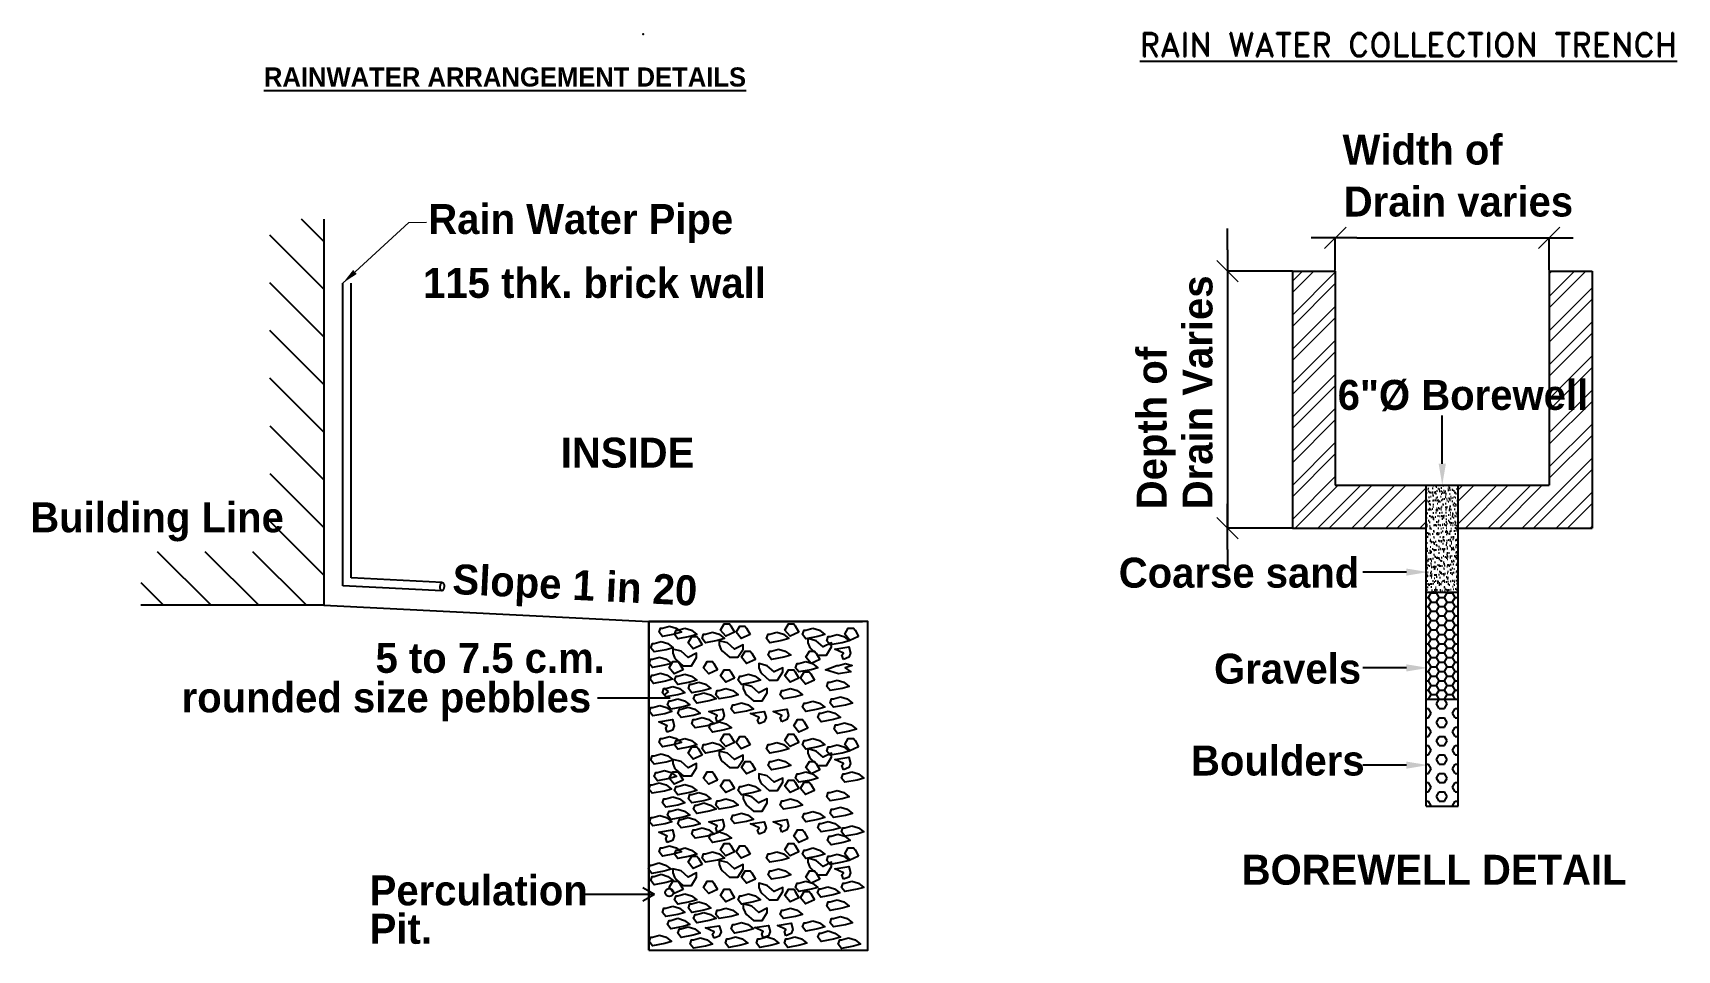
# Model space of a CAD drawing. Header units: metres. Extents: x 596 to 685, y 363 to 505.
# Drawn here: x 626.86 to 645, y 364.03 to 374.15 of the extents above; entities that cross this region are included whole.
import ezdxf

# ---------------------------------------------------------------- set-up
doc = ezdxf.new("R2010")
doc.units = ezdxf.units.M
doc.header["$MEASUREMENT"] = 0
doc.layers.add('ADIM', color=9, linetype='Continuous', lineweight=18)
doc.layers.add('WATER_TANK_CALCULATION', color=7, linetype='Continuous')
doc.styles.add('century', font='GOTHICB.TTF')
doc.styles.add('ROMAND', font='ROMAND.SHX')
doc.styles.get("Standard").update_dxf_attribs({"font": 'GOTHICB.TTF'})
doc.dimstyles.get("Standard").update_dxf_attribs({"dimtxt": 0.25, "dimasz": 0.23, "dimexe": 0.18, "dimexo": 0.0625, "dimgap": 0.09, "dimtad": 0, "dimtih": 1, "dimtoh": 1, "dimzin": 0, "dimdsep": 46, "dimtxsty": 'century', "dimcen": 0.09, "dimadec": 0, "dimazin": 0, "dimtfac": 1, "dimtofl": 0, "dimtmove": 0, "dimatfit": 3, "dimfxl": 0, "dimtolj": 1, "dimtzin": 0, "dimlwd": 18, "dimlwe": 5, "dimarcsym": 0})

# ---------------------------------------------------------------- blocks, each defined once
blk = doc.blocks.new('TIK')
at = {"color": 0, "linetype": 'ByBlock'}
blk.add_line((-1, 0), (1.125, 0), dxfattribs=at)
at = {"layer": 'ADIM', "color": 4, "linetype": 'ByBlock'}
blk.add_line((-0.5, -0.5), (0.5, 0.5), dxfattribs=at)

msp = doc.modelspace()

# ---------------------------------------------------------------- hatches: boundary and pattern name
at = {"ltscale": 7}
h = msp.add_hatch(dxfattribs=at)
h.set_pattern_fill('ANSI31', color=256, scale=2.975356, angle=90, style=0)
h.set_pattern_definition([(135, (-1362.92994, 1590.08654), (-0.26298676, -0.26298676), [])])
h.paths.add_polyline_path([(630.067, 372.095), (629.472, 372.095), (629.472, 368.429), (628.047, 368.429), (628.047, 367.834), (630.067, 367.834)])
at = {"lineweight": 9}
h = msp.add_hatch(dxfattribs=at)
h.set_pattern_fill('ANSI32', color=256, scale=0.053127, style=0)
h.set_pattern_definition([(45.000002, (-181.4471, 54.8524), (-0.18783266, 0.18783267), []), (45.000002, (-181.3219, 54.8524), (-0.18783266, 0.18783267), [])])
h.paths.add_polyline_path([(642.587, 369.159), (642.587, 368.686), (644.063, 368.686), (644.063, 371.52), (643.591, 371.52), (643.591, 369.159)])
h.paths.add_polyline_path([(640.757, 371.52), (640.757, 368.686), (642.233, 368.686), (642.233, 369.159), (641.23, 369.159), (641.23, 371.52)])
h = msp.add_hatch()
h.set_pattern_fill('AR-SAND', color=256, scale=0.002656, style=0)
h.set_pattern_definition([(37.500002, (-181.44711, 54.85241), (-0.002231103, 0.0682443765), [0, -0.0538354615, 0, -0.0602107135, 0, -0.0575543585]), (7.500001, (-181.44711, 54.85241), (0.062682068, 0.099954963), [0, -0.029042814, 0, -0.04852275, 0, -0.0185944845]), (327.499998, (-181.49067, 54.85241), (0.110296881, 0.0002004327), [0, -0.0177090333, 0, -0.0637525198, 0, -0.0832324564]), (317.499998, (-181.49067, 54.85241), (0.10647119, 0.031085573), [0, -0.0088545168, 0, -0.041793319, 0, -0.0478143905])])
h.paths.add_polyline_path([(642.233, 369.159), (642.233, 367.978), (642.587, 367.978), (642.587, 369.159)])
h = msp.add_hatch()
h.set_pattern_fill('HONEY', color=256, scale=0.035418, style=0)
h.set_pattern_definition([(0, (-181.44711, 54.85241), (0.0885451643, 0.0511215784), [0.05903011, -0.118060219]), (119.999998, (-181.44711, 54.85241), (-0.088545164, 0.0511215788), [0.059030113, -0.118060226]), (60.000002, (-181.44711, 54.85241), (2e-10, 0.1022431572), [-0.118060226, 0.059030113])])
h.paths.add_polyline_path([(642.233, 367.978), (642.233, 366.797), (642.587, 366.797), (642.587, 367.978)])
h = msp.add_hatch()
h.set_pattern_fill('HEX', color=256, scale=0.035418, style=0)
h.set_pattern_definition([(0, (-181.44711, 54.85241), (0, 0.102243157), [0.05903011, -0.11806022]), (119.999998, (-181.44711, 54.85241), (-0.088545164, -0.051121579), [0.059030113, -0.118060226]), (60.000002, (-181.38808, 54.85241), (-0.088545164, 0.051121579), [0.059030113, -0.118060226])])
h.paths.add_polyline_path([(642.233, 365.617), (642.587, 365.617), (642.587, 366.797), (642.233, 366.797)])

# ---------------------------------------------------------------- linework, layer by layer
at = {"ltscale": 7}
for p, q in [((630.067, 372.095), (630.067, 367.834)), ((630.067, 367.834), (628.047, 367.834)), ((630.067, 367.834), (633.654, 367.655)), ((633.654, 364.028), (633.654, 367.655)), ((633.654, 367.655), (636.011, 367.655)), ((636.072, 364.028), (636.072, 367.655)), ((633.654, 364.028), (636.011, 364.028))]:
    msp.add_line(p, q, dxfattribs=at)
for p, q in [((640.04, 371.756), (640.04, 371.992)), ((641.23, 371.528), (641.23, 371.889)), ((641.466, 371.889), (643.355, 371.889)), ((643.591, 371.528), (643.591, 371.889)), ((640.04, 371.52), (640.04, 368.686)), ((640.757, 371.52), (640.04, 371.52)), ((640.757, 371.52), (640.757, 368.686)), ((640.757, 371.52), (641.23, 371.52)), ((641.23, 371.52), (641.23, 369.159)), ((643.591, 371.52), (643.591, 369.159)), ((643.591, 371.52), (644.063, 371.52)), ((644.063, 371.52), (644.063, 368.686)), ((630.277, 368.067), (630.277, 371.39)), ((630.277, 368.049), (630.277, 371.39)), ((630.368, 368.136), (630.368, 371.39)), ((642.41, 369.395), (642.41, 369.929)), ((641.23, 369.159), (642.233, 369.159)), ((642.233, 365.617), (642.233, 369.159)), ((642.233, 369.159), (642.587, 369.159)), ((642.587, 365.617), (642.587, 369.159)), ((642.587, 369.159), (643.591, 369.159)), ((640.757, 368.686), (640.04, 368.686)), ((640.757, 368.686), (642.233, 368.686)), ((642.587, 368.686), (644.063, 368.686)), ((640.04, 368.45), (640.04, 368.214)), ((642.015, 368.2), (641.532, 368.2)), ((631.369, 367.994), (630.277, 368.049)), ((631.374, 368.085), (630.368, 368.136)), ((642.233, 367.978), (642.587, 367.978)), ((642.015, 367.143), (641.532, 367.143)), ((633.889, 366.81), (633.088, 366.81)), ((633.869, 366.882), (633.822, 366.919)), ((633.869, 366.882), (633.822, 366.846)), ((642.233, 366.797), (642.587, 366.797)), ((642.015, 366.07), (641.532, 366.07)), ((642.233, 365.617), (642.587, 365.617)), ((633.715, 364.643), (632.94, 364.643)), ((633.715, 364.643), (633.588, 364.717)), ((633.715, 364.643), (633.588, 364.569))]:
    msp.add_line(p, q)
for points in [[(633.88, 367.604), (633.954, 367.582), (634.014, 367.536), (633.937, 367.514), (633.803, 367.49), (633.766, 367.536), (633.783, 367.582), (633.803, 367.582)], [(633.88, 367.604), (633.954, 367.582), (634.014, 367.536), (633.937, 367.514), (633.803, 367.49), (633.766, 367.536), (633.783, 367.582), (633.803, 367.582)], [(634.051, 367.58), (634.125, 367.558), (634.184, 367.512), (634.107, 367.49), (633.974, 367.465), (633.937, 367.512), (633.954, 367.558), (633.974, 367.558)], [(634.051, 367.58), (634.125, 367.558), (634.184, 367.512), (634.107, 367.49), (633.974, 367.465), (633.937, 367.512), (633.954, 367.558), (633.974, 367.558)], [(634.241, 367.397), (634.144, 367.353), (634.088, 367.421), (634.127, 367.49), (634.184, 367.49), (634.201, 367.467)], [(634.241, 367.397), (634.144, 367.353), (634.088, 367.421), (634.127, 367.49), (634.184, 367.49), (634.201, 367.467)], [(634.355, 367.536), (634.429, 367.514), (634.488, 367.467), (634.412, 367.445), (634.278, 367.421), (634.241, 367.467), (634.258, 367.514), (634.278, 367.514)], [(634.355, 367.536), (634.429, 367.514), (634.488, 367.467), (634.412, 367.445), (634.278, 367.421), (634.241, 367.467), (634.258, 367.514), (634.278, 367.514)], [(634.599, 367.536), (634.503, 367.492), (634.446, 367.56), (634.486, 367.628), (634.542, 367.628), (634.559, 367.606)], [(634.599, 367.536), (634.503, 367.492), (634.446, 367.56), (634.486, 367.628), (634.542, 367.628), (634.559, 367.606)], [(634.77, 367.512), (634.673, 367.467), (634.616, 367.536), (634.656, 367.604), (634.713, 367.604), (634.73, 367.582)], [(634.77, 367.512), (634.673, 367.467), (634.616, 367.536), (634.656, 367.604), (634.713, 367.604), (634.73, 367.582)], [(635.065, 367.536), (635.139, 367.514), (635.199, 367.467), (635.122, 367.445), (634.989, 367.421), (634.952, 367.467), (634.969, 367.514), (634.989, 367.514)], [(635.065, 367.536), (635.139, 367.514), (635.199, 367.467), (635.122, 367.445), (634.989, 367.421), (634.952, 367.467), (634.969, 367.514), (634.989, 367.514)], [(635.31, 367.536), (635.213, 367.492), (635.156, 367.56), (635.196, 367.628), (635.253, 367.628), (635.27, 367.606)], [(635.31, 367.536), (635.213, 367.492), (635.156, 367.56), (635.196, 367.628), (635.253, 367.628), (635.27, 367.606)], [(635.463, 367.58), (635.537, 367.558), (635.597, 367.512), (635.52, 367.49), (635.387, 367.465), (635.35, 367.512), (635.367, 367.558), (635.387, 367.558)], [(635.463, 367.58), (635.537, 367.558), (635.597, 367.512), (635.52, 367.49), (635.387, 367.465), (635.35, 367.512), (635.367, 367.558), (635.387, 367.558)], [(635.731, 367.512), (635.805, 367.49), (635.864, 367.443), (635.788, 367.421), (635.654, 367.397), (635.617, 367.443), (635.634, 367.49), (635.654, 367.49)], [(635.731, 367.512), (635.805, 367.49), (635.864, 367.443), (635.788, 367.421), (635.654, 367.397), (635.617, 367.443), (635.634, 367.49), (635.654, 367.49)], [(635.969, 367.49), (635.872, 367.445), (635.815, 367.514), (635.855, 367.582), (635.912, 367.582), (635.929, 367.56)], [(635.969, 367.49), (635.872, 367.445), (635.815, 367.514), (635.855, 367.582), (635.912, 367.582), (635.929, 367.56)], [(633.789, 367.434), (633.863, 367.412), (633.923, 367.365), (633.846, 367.343), (633.713, 367.319), (633.676, 367.365), (633.693, 367.412), (633.713, 367.412)], [(633.789, 367.434), (633.863, 367.412), (633.923, 367.365), (633.846, 367.343), (633.713, 367.319), (633.676, 367.365), (633.693, 367.412), (633.713, 367.412)], [(633.954, 367.236), (634.031, 367.167), (634.125, 367.167), (634.181, 367.258), (634.181, 367.304), (634.088, 367.258), (634.011, 367.326), (633.917, 367.351), (633.917, 367.304), (633.937, 367.258)], [(633.954, 367.236), (634.031, 367.167), (634.125, 367.167), (634.181, 367.258), (634.181, 367.304), (634.088, 367.258), (634.011, 367.326), (633.917, 367.351), (633.917, 367.304), (633.937, 367.258)], [(634.466, 367.328), (634.542, 367.26), (634.636, 367.26), (634.693, 367.351), (634.693, 367.397), (634.599, 367.351), (634.523, 367.419), (634.429, 367.443), (634.429, 367.397), (634.449, 367.351)], [(634.466, 367.328), (634.542, 367.26), (634.636, 367.26), (634.693, 367.351), (634.693, 367.397), (634.599, 367.351), (634.523, 367.419), (634.429, 367.443), (634.429, 367.397), (634.449, 367.351)], [(634.83, 367.236), (634.733, 367.192), (634.676, 367.26), (634.716, 367.328), (634.773, 367.328), (634.79, 367.306)], [(634.83, 367.236), (634.733, 367.192), (634.676, 367.26), (634.716, 367.328), (634.773, 367.328), (634.79, 367.306)], [(635.085, 367.351), (635.159, 367.328), (635.219, 367.282), (635.142, 367.26), (635.009, 367.236), (634.972, 367.282), (634.989, 367.328), (635.009, 367.328)], [(635.085, 367.351), (635.159, 367.328), (635.219, 367.282), (635.142, 367.26), (635.009, 367.236), (634.972, 367.282), (634.989, 367.328), (635.009, 367.328)], [(635.54, 367.236), (635.444, 367.192), (635.387, 367.26), (635.427, 367.328), (635.483, 367.328), (635.5, 367.306)], [(635.54, 367.236), (635.444, 367.192), (635.387, 367.26), (635.427, 367.328), (635.483, 367.328), (635.5, 367.306)], [(635.444, 367.353), (635.52, 367.284), (635.614, 367.284), (635.671, 367.375), (635.671, 367.421), (635.577, 367.375), (635.5, 367.443), (635.407, 367.467), (635.407, 367.421), (635.427, 367.375)], [(635.444, 367.353), (635.52, 367.284), (635.614, 367.284), (635.671, 367.375), (635.671, 367.421), (635.577, 367.375), (635.5, 367.443), (635.407, 367.467), (635.407, 367.421), (635.427, 367.375)], [(635.802, 367.236), (635.785, 367.282), (635.802, 367.306), (635.708, 367.351), (635.859, 367.375), (635.879, 367.306), (635.859, 367.26)], [(635.802, 367.236), (635.785, 367.282), (635.802, 367.306), (635.708, 367.351), (635.859, 367.375), (635.879, 367.306), (635.859, 367.26)], [(633.772, 367.261), (633.846, 367.239), (633.905, 367.193), (633.828, 367.171), (633.695, 367.147), (633.658, 367.193), (633.675, 367.239), (633.695, 367.239)], [(634.031, 367.121), (633.934, 367.077), (633.877, 367.145), (633.917, 367.214), (633.974, 367.214), (633.991, 367.192)], [(634.031, 367.121), (633.934, 367.077), (633.877, 367.145), (633.917, 367.214), (633.974, 367.214), (633.991, 367.192)], [(634.412, 367.121), (634.315, 367.077), (634.258, 367.145), (634.298, 367.214), (634.355, 367.214), (634.372, 367.192)], [(634.412, 367.121), (634.315, 367.077), (634.258, 367.145), (634.298, 367.214), (634.355, 367.214), (634.372, 367.192)], [(634.599, 367.031), (634.503, 366.986), (634.446, 367.055), (634.486, 367.123), (634.542, 367.123), (634.559, 367.101)], [(634.599, 367.031), (634.503, 366.986), (634.446, 367.055), (634.486, 367.123), (634.542, 367.123), (634.559, 367.101)], [(634.903, 367.077), (634.98, 367.008), (635.074, 367.008), (635.131, 367.099), (635.131, 367.145), (635.037, 367.099), (634.96, 367.167), (634.866, 367.192), (634.866, 367.145), (634.886, 367.099)], [(634.903, 367.077), (634.98, 367.008), (635.074, 367.008), (635.131, 367.099), (635.131, 367.145), (635.037, 367.099), (634.96, 367.167), (634.866, 367.192), (634.866, 367.145), (634.886, 367.099)], [(635.31, 367.031), (635.213, 366.986), (635.156, 367.055), (635.196, 367.123), (635.253, 367.123), (635.27, 367.101)], [(635.31, 367.031), (635.213, 366.986), (635.156, 367.055), (635.196, 367.123), (635.253, 367.123), (635.27, 367.101)], [(635.387, 367.214), (635.461, 367.192), (635.52, 367.145), (635.444, 367.123), (635.31, 367.099), (635.273, 367.145), (635.29, 367.192), (635.31, 367.192)], [(635.387, 367.214), (635.461, 367.192), (635.52, 367.145), (635.444, 367.123), (635.31, 367.099), (635.273, 367.145), (635.29, 367.192), (635.31, 367.192)], [(635.824, 367.191), (635.898, 367.168), (635.822, 367.145), (635.881, 367.1), (635.747, 367.076), (635.605, 367.122), (635.728, 367.168), (635.747, 367.168)], [(633.782, 367.085), (633.856, 367.063), (633.916, 367.017), (633.839, 366.995), (633.706, 366.97), (633.669, 367.017), (633.686, 367.063), (633.706, 367.063)], [(633.917, 366.938), (633.991, 366.916), (634.051, 366.869), (633.974, 366.847), (633.84, 366.823), (633.803, 366.869), (633.82, 366.916), (633.84, 366.916)], [(633.917, 366.938), (633.991, 366.916), (634.051, 366.869), (633.974, 366.847), (633.84, 366.823), (633.803, 366.869), (633.82, 366.916), (633.84, 366.916)], [(634.051, 367.075), (634.125, 367.053), (634.184, 367.006), (634.107, 366.984), (633.974, 366.96), (633.937, 367.006), (633.954, 367.053), (633.974, 367.053)], [(634.051, 367.075), (634.125, 367.053), (634.184, 367.006), (634.107, 366.984), (633.974, 366.96), (633.937, 367.006), (633.954, 367.053), (633.974, 367.053)], [(634.204, 366.984), (634.278, 366.962), (634.338, 366.916), (634.261, 366.894), (634.127, 366.869), (634.09, 366.916), (634.107, 366.962), (634.127, 366.962)], [(634.204, 366.984), (634.278, 366.962), (634.338, 366.916), (634.261, 366.894), (634.127, 366.869), (634.09, 366.916), (634.107, 366.962), (634.127, 366.962)], [(634.753, 367.075), (634.827, 367.053), (634.886, 367.006), (634.81, 366.984), (634.676, 366.96), (634.639, 367.006), (634.656, 367.053), (634.676, 367.053)], [(634.753, 367.075), (634.827, 367.053), (634.886, 367.006), (634.81, 366.984), (634.676, 366.96), (634.639, 367.006), (634.656, 367.053), (634.676, 367.053)], [(634.733, 366.847), (634.81, 366.779), (634.903, 366.779), (634.96, 366.869), (634.96, 366.916), (634.866, 366.869), (634.79, 366.938), (634.696, 366.962), (634.696, 366.916), (634.716, 366.869)], [(634.733, 366.847), (634.81, 366.779), (634.903, 366.779), (634.96, 366.869), (634.96, 366.916), (634.866, 366.869), (634.79, 366.938), (634.696, 366.962), (634.696, 366.916), (634.716, 366.869)], [(635.481, 367.006), (635.384, 366.962), (635.327, 367.031), (635.367, 367.099), (635.424, 367.099), (635.441, 367.077)], [(635.481, 367.006), (635.384, 366.962), (635.327, 367.031), (635.367, 367.099), (635.424, 367.099), (635.441, 367.077)], [(635.731, 367.006), (635.805, 366.984), (635.864, 366.938), (635.788, 366.916), (635.654, 366.892), (635.617, 366.938), (635.634, 366.984), (635.654, 366.984)], [(635.731, 367.006), (635.805, 366.984), (635.864, 366.938), (635.788, 366.916), (635.654, 366.892), (635.617, 366.938), (635.634, 366.984), (635.654, 366.984)], [(633.974, 366.803), (634.048, 366.781), (634.107, 366.735), (634.031, 366.712), (633.897, 366.688), (633.86, 366.735), (633.877, 366.781), (633.897, 366.781)], [(633.974, 366.803), (634.048, 366.781), (634.107, 366.735), (634.031, 366.712), (633.897, 366.688), (633.86, 366.735), (633.877, 366.781), (633.897, 366.781)], [(634.261, 366.869), (634.335, 366.847), (634.395, 366.801), (634.318, 366.779), (634.184, 366.755), (634.147, 366.801), (634.164, 366.847), (634.184, 366.847)], [(634.261, 366.869), (634.335, 366.847), (634.395, 366.801), (634.318, 366.779), (634.184, 366.755), (634.147, 366.801), (634.164, 366.847), (634.184, 366.847)], [(634.505, 366.916), (634.579, 366.894), (634.639, 366.847), (634.562, 366.825), (634.429, 366.801), (634.392, 366.847), (634.409, 366.894), (634.429, 366.894)], [(634.505, 366.916), (634.579, 366.894), (634.639, 366.847), (634.562, 366.825), (634.429, 366.801), (634.392, 366.847), (634.409, 366.894), (634.429, 366.894)], [(634.676, 366.757), (634.75, 366.735), (634.81, 366.688), (634.733, 366.666), (634.599, 366.642), (634.562, 366.688), (634.579, 366.735), (634.599, 366.735)], [(634.676, 366.757), (634.75, 366.735), (634.81, 366.688), (634.733, 366.666), (634.599, 366.642), (634.562, 366.688), (634.579, 366.735), (634.599, 366.735)], [(635.216, 366.916), (635.29, 366.894), (635.35, 366.847), (635.273, 366.825), (635.139, 366.801), (635.102, 366.847), (635.12, 366.894), (635.139, 366.894)], [(635.216, 366.916), (635.29, 366.894), (635.35, 366.847), (635.273, 366.825), (635.139, 366.801), (635.102, 366.847), (635.12, 366.894), (635.139, 366.894)], [(635.463, 366.777), (635.537, 366.755), (635.597, 366.708), (635.52, 366.686), (635.387, 366.662), (635.35, 366.708), (635.367, 366.755), (635.387, 366.755)], [(635.463, 366.777), (635.537, 366.755), (635.597, 366.708), (635.52, 366.686), (635.387, 366.662), (635.35, 366.708), (635.367, 366.755), (635.387, 366.755)], [(635.768, 366.823), (635.842, 366.801), (635.901, 366.755), (635.825, 366.733), (635.691, 366.708), (635.654, 366.755), (635.671, 366.801), (635.691, 366.801)], [(635.768, 366.823), (635.842, 366.801), (635.901, 366.755), (635.825, 366.733), (635.691, 366.708), (635.654, 366.755), (635.671, 366.801), (635.691, 366.801)], [(633.773, 366.728), (633.847, 366.706), (633.906, 366.66), (633.83, 366.637), (633.696, 366.613), (633.659, 366.66), (633.676, 366.706), (633.696, 366.706)], [(633.857, 366.433), (633.84, 366.479), (633.857, 366.503), (633.764, 366.547), (633.914, 366.572), (633.934, 366.503), (633.914, 366.457)], [(633.857, 366.433), (633.84, 366.479), (633.857, 366.503), (633.764, 366.547), (633.914, 366.572), (633.934, 366.503), (633.914, 366.457)], [(634.088, 366.708), (634.161, 366.686), (634.221, 366.64), (634.144, 366.618), (634.011, 366.594), (633.974, 366.64), (633.991, 366.686), (634.011, 366.686)], [(634.088, 366.708), (634.161, 366.686), (634.221, 366.64), (634.144, 366.618), (634.011, 366.594), (633.974, 366.64), (633.991, 366.686), (634.011, 366.686)], [(634.241, 366.596), (634.315, 366.574), (634.375, 366.527), (634.298, 366.505), (634.164, 366.481), (634.127, 366.527), (634.144, 366.574), (634.164, 366.574)], [(634.241, 366.596), (634.315, 366.574), (634.375, 366.527), (634.298, 366.505), (634.164, 366.481), (634.127, 366.527), (634.144, 366.574), (634.164, 366.574)], [(634.409, 366.547), (634.392, 366.594), (634.409, 366.618), (634.315, 366.662), (634.466, 366.686), (634.486, 366.618), (634.466, 366.572)], [(634.409, 366.547), (634.392, 366.594), (634.409, 366.618), (634.315, 366.662), (634.466, 366.686), (634.486, 366.618), (634.466, 366.572)], [(634.87, 366.524), (634.853, 366.57), (634.87, 366.595), (634.776, 366.639), (634.927, 366.663), (634.947, 366.595), (634.927, 366.548)], [(634.87, 366.524), (634.853, 366.57), (634.87, 366.595), (634.776, 366.639), (634.927, 366.663), (634.947, 366.595), (634.927, 366.548)], [(635.12, 366.547), (635.102, 366.594), (635.12, 366.618), (635.026, 366.662), (635.176, 366.686), (635.196, 366.618), (635.176, 366.572)], [(635.12, 366.547), (635.102, 366.594), (635.12, 366.618), (635.026, 366.662), (635.176, 366.686), (635.196, 366.618), (635.176, 366.572)], [(635.407, 366.479), (635.31, 366.435), (635.253, 366.503), (635.293, 366.572), (635.35, 366.572), (635.367, 366.549)], [(635.407, 366.479), (635.31, 366.435), (635.253, 366.503), (635.293, 366.572), (635.35, 366.572), (635.367, 366.549)], [(635.634, 366.664), (635.708, 366.642), (635.768, 366.596), (635.691, 366.574), (635.557, 366.549), (635.52, 366.596), (635.537, 366.642), (635.557, 366.642)], [(635.634, 366.664), (635.708, 366.642), (635.768, 366.596), (635.691, 366.574), (635.557, 366.549), (635.52, 366.596), (635.537, 366.642), (635.557, 366.642)], [(633.88, 366.386), (633.954, 366.364), (634.014, 366.318), (633.937, 366.296), (633.803, 366.272), (633.766, 366.318), (633.783, 366.364), (633.803, 366.364)], [(633.88, 366.386), (633.954, 366.364), (634.014, 366.318), (633.937, 366.296), (633.803, 366.272), (633.766, 366.318), (633.783, 366.364), (633.803, 366.364)], [(634.432, 366.549), (634.505, 366.527), (634.565, 366.481), (634.488, 366.459), (634.355, 366.435), (634.318, 366.481), (634.335, 366.527), (634.355, 366.527)], [(634.432, 366.549), (634.505, 366.527), (634.565, 366.481), (634.488, 366.459), (634.355, 366.435), (634.318, 366.481), (634.335, 366.527), (634.355, 366.527)], [(634.599, 366.318), (634.503, 366.274), (634.446, 366.342), (634.486, 366.411), (634.542, 366.411), (634.559, 366.388)], [(634.599, 366.318), (634.503, 366.274), (634.446, 366.342), (634.486, 366.411), (634.542, 366.411), (634.559, 366.388)], [(634.77, 366.294), (634.673, 366.249), (634.616, 366.318), (634.656, 366.386), (634.713, 366.386), (634.73, 366.364)], [(634.77, 366.294), (634.673, 366.249), (634.616, 366.318), (634.656, 366.386), (634.713, 366.386), (634.73, 366.364)], [(635.31, 366.318), (635.213, 366.274), (635.156, 366.342), (635.196, 366.411), (635.253, 366.411), (635.27, 366.388)], [(635.31, 366.318), (635.213, 366.274), (635.156, 366.342), (635.196, 366.411), (635.253, 366.411), (635.27, 366.388)], [(635.812, 366.535), (635.885, 366.513), (635.945, 366.467), (635.868, 366.445), (635.735, 366.42), (635.698, 366.467), (635.715, 366.513), (635.735, 366.513)], [(634.051, 366.362), (634.125, 366.34), (634.184, 366.294), (634.107, 366.272), (633.974, 366.247), (633.937, 366.294), (633.954, 366.34), (633.974, 366.34)], [(634.051, 366.362), (634.125, 366.34), (634.184, 366.294), (634.107, 366.272), (633.974, 366.247), (633.937, 366.294), (633.954, 366.34), (633.974, 366.34)], [(634.241, 366.179), (634.144, 366.135), (634.088, 366.203), (634.127, 366.272), (634.184, 366.272), (634.201, 366.249)], [(634.241, 366.179), (634.144, 366.135), (634.088, 366.203), (634.127, 366.272), (634.184, 366.272), (634.201, 366.249)], [(634.355, 366.318), (634.429, 366.296), (634.488, 366.249), (634.412, 366.227), (634.278, 366.203), (634.241, 366.249), (634.258, 366.296), (634.278, 366.296)], [(634.355, 366.318), (634.429, 366.296), (634.488, 366.249), (634.412, 366.227), (634.278, 366.203), (634.241, 366.249), (634.258, 366.296), (634.278, 366.296)], [(634.466, 366.111), (634.542, 366.042), (634.636, 366.042), (634.693, 366.133), (634.693, 366.179), (634.599, 366.133), (634.523, 366.201), (634.429, 366.225), (634.429, 366.179), (634.449, 366.133)], [(634.466, 366.111), (634.542, 366.042), (634.636, 366.042), (634.693, 366.133), (634.693, 366.179), (634.599, 366.133), (634.523, 366.201), (634.429, 366.225), (634.429, 366.179), (634.449, 366.133)], [(635.065, 366.318), (635.139, 366.296), (635.199, 366.249), (635.122, 366.227), (634.989, 366.203), (634.952, 366.249), (634.969, 366.296), (634.989, 366.296)], [(635.065, 366.318), (635.139, 366.296), (635.199, 366.249), (635.122, 366.227), (634.989, 366.203), (634.952, 366.249), (634.969, 366.296), (634.989, 366.296)], [(635.463, 366.362), (635.537, 366.34), (635.597, 366.294), (635.52, 366.272), (635.387, 366.247), (635.35, 366.294), (635.367, 366.34), (635.387, 366.34)], [(635.463, 366.362), (635.537, 366.34), (635.597, 366.294), (635.52, 366.272), (635.387, 366.247), (635.35, 366.294), (635.367, 366.34), (635.387, 366.34)], [(635.444, 366.135), (635.52, 366.066), (635.614, 366.066), (635.671, 366.157), (635.671, 366.203), (635.577, 366.157), (635.5, 366.225), (635.407, 366.249), (635.407, 366.203), (635.427, 366.157)], [(635.444, 366.135), (635.52, 366.066), (635.614, 366.066), (635.671, 366.157), (635.671, 366.203), (635.577, 366.157), (635.5, 366.225), (635.407, 366.249), (635.407, 366.203), (635.427, 366.157)], [(635.731, 366.294), (635.805, 366.272), (635.864, 366.225), (635.788, 366.203), (635.654, 366.179), (635.617, 366.225), (635.634, 366.272), (635.654, 366.272)], [(635.731, 366.294), (635.805, 366.272), (635.864, 366.225), (635.788, 366.203), (635.654, 366.179), (635.617, 366.225), (635.634, 366.272), (635.654, 366.272)], [(635.969, 366.272), (635.872, 366.227), (635.815, 366.296), (635.855, 366.364), (635.912, 366.364), (635.929, 366.342)], [(635.969, 366.272), (635.872, 366.227), (635.815, 366.296), (635.855, 366.364), (635.912, 366.364), (635.929, 366.342)], [(633.789, 366.195), (633.863, 366.173), (633.922, 366.126), (633.846, 366.104), (633.712, 366.08), (633.675, 366.126), (633.692, 366.173), (633.712, 366.173)], [(633.789, 366.195), (633.863, 366.173), (633.922, 366.126), (633.846, 366.104), (633.712, 366.08), (633.675, 366.126), (633.692, 366.173), (633.712, 366.173)], [(633.954, 366.018), (634.031, 365.95), (634.125, 365.95), (634.181, 366.04), (634.181, 366.086), (634.088, 366.04), (634.011, 366.109), (633.917, 366.133), (633.917, 366.086), (633.937, 366.04)], [(633.954, 366.018), (634.031, 365.95), (634.125, 365.95), (634.181, 366.04), (634.181, 366.086), (634.088, 366.04), (634.011, 366.109), (633.917, 366.133), (633.917, 366.086), (633.937, 366.04)], [(634.83, 366.018), (634.733, 365.974), (634.676, 366.042), (634.716, 366.111), (634.773, 366.111), (634.79, 366.088)], [(634.83, 366.018), (634.733, 365.974), (634.676, 366.042), (634.716, 366.111), (634.773, 366.111), (634.79, 366.088)], [(635.085, 366.133), (635.159, 366.111), (635.219, 366.064), (635.142, 366.042), (635.009, 366.018), (634.972, 366.064), (634.989, 366.111), (635.009, 366.111)], [(635.085, 366.133), (635.159, 366.111), (635.219, 366.064), (635.142, 366.042), (635.009, 366.018), (634.972, 366.064), (634.989, 366.111), (635.009, 366.111)], [(635.54, 366.018), (635.444, 365.974), (635.387, 366.042), (635.427, 366.111), (635.483, 366.111), (635.5, 366.088)], [(635.54, 366.018), (635.444, 365.974), (635.387, 366.042), (635.427, 366.111), (635.483, 366.111), (635.5, 366.088)], [(635.802, 366.018), (635.785, 366.064), (635.802, 366.088), (635.708, 366.133), (635.859, 366.157), (635.879, 366.088), (635.859, 366.042)], [(635.802, 366.018), (635.785, 366.064), (635.802, 366.088), (635.708, 366.133), (635.859, 366.157), (635.879, 366.088), (635.859, 366.042)], [(633.769, 365.875), (633.843, 365.853), (633.903, 365.806), (633.826, 365.784), (633.692, 365.76), (633.655, 365.806), (633.672, 365.853), (633.692, 365.853)], [(633.826, 366.012), (633.9, 365.99), (633.959, 365.943), (633.883, 365.921), (633.749, 365.897), (633.712, 365.943), (633.729, 365.99), (633.749, 365.99)], [(633.826, 366.012), (633.9, 365.99), (633.959, 365.943), (633.883, 365.921), (633.749, 365.897), (633.712, 365.943), (633.729, 365.99), (633.749, 365.99)], [(634.031, 365.903), (633.934, 365.859), (633.877, 365.927), (633.917, 365.996), (633.974, 365.996), (633.991, 365.974)], [(634.031, 365.903), (633.934, 365.859), (633.877, 365.927), (633.917, 365.996), (633.974, 365.996), (633.991, 365.974)], [(634.051, 365.857), (634.125, 365.835), (634.184, 365.788), (634.107, 365.766), (633.974, 365.742), (633.937, 365.788), (633.954, 365.835), (633.974, 365.835)], [(634.051, 365.857), (634.125, 365.835), (634.184, 365.788), (634.107, 365.766), (633.974, 365.742), (633.937, 365.788), (633.954, 365.835), (633.974, 365.835)], [(634.412, 365.903), (634.315, 365.859), (634.258, 365.927), (634.298, 365.996), (634.355, 365.996), (634.372, 365.974)], [(634.412, 365.903), (634.315, 365.859), (634.258, 365.927), (634.298, 365.996), (634.355, 365.996), (634.372, 365.974)], [(634.599, 365.813), (634.503, 365.768), (634.446, 365.837), (634.486, 365.905), (634.542, 365.905), (634.559, 365.883)], [(634.599, 365.813), (634.503, 365.768), (634.446, 365.837), (634.486, 365.905), (634.542, 365.905), (634.559, 365.883)], [(634.753, 365.857), (634.827, 365.835), (634.886, 365.788), (634.81, 365.766), (634.676, 365.742), (634.639, 365.788), (634.656, 365.835), (634.676, 365.835)], [(634.753, 365.857), (634.827, 365.835), (634.886, 365.788), (634.81, 365.766), (634.676, 365.742), (634.639, 365.788), (634.656, 365.835), (634.676, 365.835)], [(634.903, 365.859), (634.98, 365.791), (635.074, 365.791), (635.131, 365.881), (635.131, 365.927), (635.037, 365.881), (634.96, 365.95), (634.866, 365.974), (634.866, 365.927), (634.886, 365.881)], [(634.903, 365.859), (634.98, 365.791), (635.074, 365.791), (635.131, 365.881), (635.131, 365.927), (635.037, 365.881), (634.96, 365.95), (634.866, 365.974), (634.866, 365.927), (634.886, 365.881)], [(635.31, 365.813), (635.213, 365.768), (635.156, 365.837), (635.196, 365.905), (635.253, 365.905), (635.27, 365.883)], [(635.31, 365.813), (635.213, 365.768), (635.156, 365.837), (635.196, 365.905), (635.253, 365.905), (635.27, 365.883)], [(635.387, 365.996), (635.461, 365.974), (635.52, 365.927), (635.444, 365.905), (635.31, 365.881), (635.273, 365.927), (635.29, 365.974), (635.31, 365.974)], [(635.387, 365.996), (635.461, 365.974), (635.52, 365.927), (635.444, 365.905), (635.31, 365.881), (635.273, 365.927), (635.29, 365.974), (635.31, 365.974)], [(635.481, 365.788), (635.384, 365.744), (635.327, 365.813), (635.367, 365.881), (635.424, 365.881), (635.441, 365.859)], [(635.481, 365.788), (635.384, 365.744), (635.327, 365.813), (635.367, 365.881), (635.424, 365.881), (635.441, 365.859)], [(635.895, 365.996), (635.969, 365.974), (636.028, 365.927), (635.952, 365.905), (635.818, 365.881), (635.781, 365.927), (635.798, 365.974), (635.818, 365.974)], [(635.895, 365.996), (635.969, 365.974), (636.028, 365.927), (635.952, 365.905), (635.818, 365.881), (635.781, 365.927), (635.798, 365.974), (635.818, 365.974)], [(633.917, 365.72), (633.991, 365.698), (634.051, 365.652), (633.974, 365.629), (633.84, 365.605), (633.803, 365.652), (633.82, 365.698), (633.84, 365.698)], [(633.917, 365.72), (633.991, 365.698), (634.051, 365.652), (633.974, 365.629), (633.84, 365.605), (633.803, 365.652), (633.82, 365.698), (633.84, 365.698)], [(634.204, 365.766), (634.278, 365.744), (634.338, 365.698), (634.261, 365.676), (634.127, 365.652), (634.09, 365.698), (634.107, 365.744), (634.127, 365.744)], [(634.204, 365.766), (634.278, 365.744), (634.338, 365.698), (634.261, 365.676), (634.127, 365.652), (634.09, 365.698), (634.107, 365.744), (634.127, 365.744)], [(634.505, 365.698), (634.579, 365.676), (634.639, 365.629), (634.562, 365.607), (634.429, 365.583), (634.392, 365.629), (634.409, 365.676), (634.429, 365.676)], [(634.505, 365.698), (634.579, 365.676), (634.639, 365.629), (634.562, 365.607), (634.429, 365.583), (634.392, 365.629), (634.409, 365.676), (634.429, 365.676)], [(634.733, 365.629), (634.81, 365.561), (634.903, 365.561), (634.96, 365.652), (634.96, 365.698), (634.866, 365.652), (634.79, 365.72), (634.696, 365.744), (634.696, 365.698), (634.716, 365.652)], [(634.733, 365.629), (634.81, 365.561), (634.903, 365.561), (634.96, 365.652), (634.96, 365.698), (634.866, 365.652), (634.79, 365.72), (634.696, 365.744), (634.696, 365.698), (634.716, 365.652)], [(635.216, 365.698), (635.29, 365.676), (635.35, 365.629), (635.273, 365.607), (635.139, 365.583), (635.102, 365.629), (635.12, 365.676), (635.139, 365.676)], [(635.216, 365.698), (635.29, 365.676), (635.35, 365.629), (635.273, 365.607), (635.139, 365.583), (635.102, 365.629), (635.12, 365.676), (635.139, 365.676)], [(635.731, 365.788), (635.805, 365.766), (635.864, 365.72), (635.788, 365.698), (635.654, 365.674), (635.617, 365.72), (635.634, 365.766), (635.654, 365.766)], [(635.731, 365.788), (635.805, 365.766), (635.864, 365.72), (635.788, 365.698), (635.654, 365.674), (635.617, 365.72), (635.634, 365.766), (635.654, 365.766)], [(633.776, 365.512), (633.85, 365.49), (633.909, 365.444), (633.832, 365.422), (633.699, 365.398), (633.662, 365.444), (633.679, 365.49), (633.699, 365.49)], [(633.974, 365.585), (634.048, 365.563), (634.107, 365.517), (634.031, 365.495), (633.897, 365.47), (633.86, 365.517), (633.877, 365.563), (633.897, 365.563)], [(633.974, 365.585), (634.048, 365.563), (634.107, 365.517), (634.031, 365.495), (633.897, 365.47), (633.86, 365.517), (633.877, 365.563), (633.897, 365.563)], [(634.088, 365.491), (634.161, 365.468), (634.221, 365.422), (634.144, 365.4), (634.011, 365.376), (633.974, 365.422), (633.991, 365.468), (634.011, 365.468)], [(634.088, 365.491), (634.161, 365.468), (634.221, 365.422), (634.144, 365.4), (634.011, 365.376), (633.974, 365.422), (633.991, 365.468), (634.011, 365.468)], [(634.261, 365.652), (634.335, 365.629), (634.395, 365.583), (634.318, 365.561), (634.184, 365.537), (634.147, 365.583), (634.164, 365.629), (634.184, 365.629)], [(634.261, 365.652), (634.335, 365.629), (634.395, 365.583), (634.318, 365.561), (634.184, 365.537), (634.147, 365.583), (634.164, 365.629), (634.184, 365.629)], [(634.676, 365.539), (634.75, 365.517), (634.81, 365.47), (634.733, 365.448), (634.599, 365.424), (634.562, 365.47), (634.579, 365.517), (634.599, 365.517)], [(634.676, 365.539), (634.75, 365.517), (634.81, 365.47), (634.733, 365.448), (634.599, 365.424), (634.562, 365.47), (634.579, 365.517), (634.599, 365.517)], [(635.463, 365.559), (635.537, 365.537), (635.597, 365.491), (635.52, 365.468), (635.387, 365.444), (635.35, 365.491), (635.367, 365.537), (635.387, 365.537)], [(635.463, 365.559), (635.537, 365.537), (635.597, 365.491), (635.52, 365.468), (635.387, 365.444), (635.35, 365.491), (635.367, 365.537), (635.387, 365.537)], [(635.768, 365.605), (635.842, 365.583), (635.901, 365.537), (635.825, 365.515), (635.691, 365.491), (635.654, 365.537), (635.671, 365.583), (635.691, 365.583)], [(635.768, 365.605), (635.842, 365.583), (635.901, 365.537), (635.825, 365.515), (635.691, 365.491), (635.654, 365.537), (635.671, 365.583), (635.691, 365.583)], [(633.857, 365.215), (633.84, 365.261), (633.857, 365.285), (633.764, 365.33), (633.914, 365.354), (633.934, 365.285), (633.914, 365.239)], [(633.857, 365.215), (633.84, 365.261), (633.857, 365.285), (633.764, 365.33), (633.914, 365.354), (633.934, 365.285), (633.914, 365.239)], [(634.241, 365.378), (634.315, 365.356), (634.375, 365.309), (634.298, 365.287), (634.164, 365.263), (634.127, 365.309), (634.144, 365.356), (634.164, 365.356)], [(634.241, 365.378), (634.315, 365.356), (634.375, 365.309), (634.298, 365.287), (634.164, 365.263), (634.127, 365.309), (634.144, 365.356), (634.164, 365.356)], [(634.409, 365.33), (634.392, 365.376), (634.409, 365.4), (634.315, 365.444), (634.466, 365.468), (634.486, 365.4), (634.466, 365.354)], [(634.409, 365.33), (634.392, 365.376), (634.409, 365.4), (634.315, 365.444), (634.466, 365.468), (634.486, 365.4), (634.466, 365.354)], [(634.432, 365.332), (634.505, 365.309), (634.565, 365.263), (634.488, 365.241), (634.355, 365.217), (634.318, 365.263), (634.335, 365.309), (634.355, 365.309)], [(634.432, 365.332), (634.505, 365.309), (634.565, 365.263), (634.488, 365.241), (634.355, 365.217), (634.318, 365.263), (634.335, 365.309), (634.355, 365.309)], [(634.87, 365.306), (634.853, 365.353), (634.87, 365.377), (634.776, 365.421), (634.927, 365.445), (634.947, 365.377), (634.927, 365.33)], [(634.87, 365.306), (634.853, 365.353), (634.87, 365.377), (634.776, 365.421), (634.927, 365.445), (634.947, 365.377), (634.927, 365.33)], [(635.12, 365.33), (635.102, 365.376), (635.12, 365.4), (635.026, 365.444), (635.176, 365.468), (635.196, 365.4), (635.176, 365.354)], [(635.12, 365.33), (635.102, 365.376), (635.12, 365.4), (635.026, 365.444), (635.176, 365.468), (635.196, 365.4), (635.176, 365.354)], [(635.407, 365.261), (635.31, 365.217), (635.253, 365.285), (635.293, 365.354), (635.35, 365.354), (635.367, 365.332)], [(635.407, 365.261), (635.31, 365.217), (635.253, 365.285), (635.293, 365.354), (635.35, 365.354), (635.367, 365.332)], [(635.634, 365.446), (635.708, 365.424), (635.768, 365.378), (635.691, 365.356), (635.557, 365.332), (635.52, 365.378), (635.537, 365.424), (635.557, 365.424)], [(635.634, 365.446), (635.708, 365.424), (635.768, 365.378), (635.691, 365.356), (635.557, 365.332), (635.52, 365.378), (635.537, 365.424), (635.557, 365.424)], [(635.741, 365.306), (635.815, 365.284), (635.875, 365.237), (635.798, 365.215), (635.664, 365.191), (635.627, 365.237), (635.644, 365.284), (635.664, 365.284)], [(635.892, 365.4), (635.966, 365.378), (636.025, 365.332), (635.949, 365.309), (635.815, 365.285), (635.778, 365.332), (635.795, 365.378), (635.815, 365.378)], [(633.88, 365.18), (633.954, 365.158), (634.014, 365.111), (633.937, 365.089), (633.803, 365.065), (633.766, 365.111), (633.783, 365.158), (633.803, 365.158)], [(633.88, 365.18), (633.954, 365.158), (634.014, 365.111), (633.937, 365.089), (633.803, 365.065), (633.766, 365.111), (633.783, 365.158), (633.803, 365.158)], [(634.051, 365.156), (634.125, 365.133), (634.184, 365.087), (634.107, 365.065), (633.974, 365.041), (633.937, 365.087), (633.954, 365.133), (633.974, 365.133)], [(634.051, 365.156), (634.125, 365.133), (634.184, 365.087), (634.107, 365.065), (633.974, 365.041), (633.937, 365.087), (633.954, 365.133), (633.974, 365.133)], [(634.599, 365.111), (634.503, 365.067), (634.446, 365.135), (634.486, 365.204), (634.542, 365.204), (634.559, 365.182)], [(634.599, 365.111), (634.503, 365.067), (634.446, 365.135), (634.486, 365.204), (634.542, 365.204), (634.559, 365.182)], [(634.77, 365.087), (634.673, 365.043), (634.616, 365.111), (634.656, 365.18), (634.713, 365.18), (634.73, 365.158)], [(634.77, 365.087), (634.673, 365.043), (634.616, 365.111), (634.656, 365.18), (634.713, 365.18), (634.73, 365.158)], [(635.31, 365.111), (635.213, 365.067), (635.156, 365.135), (635.196, 365.204), (635.253, 365.204), (635.27, 365.182)], [(635.31, 365.111), (635.213, 365.067), (635.156, 365.135), (635.196, 365.204), (635.253, 365.204), (635.27, 365.182)], [(635.463, 365.156), (635.537, 365.133), (635.597, 365.087), (635.52, 365.065), (635.387, 365.041), (635.35, 365.087), (635.367, 365.133), (635.387, 365.133)], [(635.463, 365.156), (635.537, 365.133), (635.597, 365.087), (635.52, 365.065), (635.387, 365.041), (635.35, 365.087), (635.367, 365.133), (635.387, 365.133)], [(635.969, 365.065), (635.872, 365.021), (635.815, 365.089), (635.855, 365.158), (635.912, 365.158), (635.929, 365.135)], [(635.969, 365.065), (635.872, 365.021), (635.815, 365.089), (635.855, 365.158), (635.912, 365.158), (635.929, 365.135)], [(633.765, 364.99), (633.839, 364.967), (633.899, 364.921), (633.822, 364.899), (633.688, 364.875), (633.651, 364.921), (633.668, 364.967), (633.688, 364.967)], [(634.241, 364.972), (634.144, 364.928), (634.088, 364.997), (634.127, 365.065), (634.184, 365.065), (634.201, 365.043)], [(634.241, 364.972), (634.144, 364.928), (634.088, 364.997), (634.127, 365.065), (634.184, 365.065), (634.201, 365.043)], [(634.355, 365.111), (634.429, 365.089), (634.488, 365.043), (634.412, 365.021), (634.278, 364.997), (634.241, 365.043), (634.258, 365.089), (634.278, 365.089)], [(634.355, 365.111), (634.429, 365.089), (634.488, 365.043), (634.412, 365.021), (634.278, 364.997), (634.241, 365.043), (634.258, 365.089), (634.278, 365.089)], [(634.466, 364.904), (634.542, 364.835), (634.636, 364.835), (634.693, 364.926), (634.693, 364.972), (634.599, 364.926), (634.523, 364.995), (634.429, 365.019), (634.429, 364.972), (634.449, 364.926)], [(634.466, 364.904), (634.542, 364.835), (634.636, 364.835), (634.693, 364.926), (634.693, 364.972), (634.599, 364.926), (634.523, 364.995), (634.429, 365.019), (634.429, 364.972), (634.449, 364.926)], [(635.065, 365.111), (635.139, 365.089), (635.199, 365.043), (635.122, 365.021), (634.989, 364.997), (634.952, 365.043), (634.969, 365.089), (634.989, 365.089)], [(635.065, 365.111), (635.139, 365.089), (635.199, 365.043), (635.122, 365.021), (634.989, 364.997), (634.952, 365.043), (634.969, 365.089), (634.989, 365.089)], [(635.444, 364.928), (635.52, 364.86), (635.614, 364.86), (635.671, 364.95), (635.671, 364.997), (635.577, 364.95), (635.5, 365.019), (635.407, 365.043), (635.407, 364.997), (635.427, 364.95)], [(635.444, 364.928), (635.52, 364.86), (635.614, 364.86), (635.671, 364.95), (635.671, 364.997), (635.577, 364.95), (635.5, 365.019), (635.407, 365.043), (635.407, 364.997), (635.427, 364.95)], [(635.731, 365.087), (635.805, 365.065), (635.864, 365.019), (635.788, 364.997), (635.654, 364.972), (635.617, 365.019), (635.634, 365.065), (635.654, 365.065)], [(635.731, 365.087), (635.805, 365.065), (635.864, 365.019), (635.788, 364.997), (635.654, 364.972), (635.617, 365.019), (635.634, 365.065), (635.654, 365.065)], [(635.802, 364.811), (635.785, 364.858), (635.802, 364.882), (635.708, 364.926), (635.859, 364.95), (635.879, 364.882), (635.859, 364.835)], [(635.802, 364.811), (635.785, 364.858), (635.802, 364.882), (635.708, 364.926), (635.859, 364.95), (635.879, 364.882), (635.859, 364.835)], [(633.788, 364.865), (633.862, 364.842), (633.921, 364.796), (633.845, 364.774), (633.711, 364.75), (633.674, 364.796), (633.691, 364.842), (633.711, 364.842)], [(634.031, 364.697), (633.934, 364.652), (633.877, 364.721), (633.917, 364.789), (633.974, 364.789), (633.991, 364.767)], [(634.031, 364.697), (633.934, 364.652), (633.877, 364.721), (633.917, 364.789), (633.974, 364.789), (633.991, 364.767)], [(633.954, 364.811), (634.031, 364.743), (634.125, 364.743), (634.181, 364.833), (634.181, 364.88), (634.088, 364.833), (634.011, 364.902), (633.917, 364.926), (633.917, 364.88), (633.937, 364.833)], [(633.954, 364.811), (634.031, 364.743), (634.125, 364.743), (634.181, 364.833), (634.181, 364.88), (634.088, 364.833), (634.011, 364.902), (633.917, 364.926), (633.917, 364.88), (633.937, 364.833)], [(634.412, 364.697), (634.315, 364.652), (634.258, 364.721), (634.298, 364.789), (634.355, 364.789), (634.372, 364.767)], [(634.412, 364.697), (634.315, 364.652), (634.258, 364.721), (634.298, 364.789), (634.355, 364.789), (634.372, 364.767)], [(634.83, 364.811), (634.733, 364.767), (634.676, 364.835), (634.716, 364.904), (634.773, 364.904), (634.79, 364.882)], [(634.83, 364.811), (634.733, 364.767), (634.676, 364.835), (634.716, 364.904), (634.773, 364.904), (634.79, 364.882)], [(634.903, 364.652), (634.98, 364.584), (635.074, 364.584), (635.131, 364.674), (635.131, 364.721), (635.037, 364.674), (634.96, 364.743), (634.866, 364.767), (634.866, 364.721), (634.886, 364.674)], [(634.903, 364.652), (634.98, 364.584), (635.074, 364.584), (635.131, 364.674), (635.131, 364.721), (635.037, 364.674), (634.96, 364.743), (634.866, 364.767), (634.866, 364.721), (634.886, 364.674)], [(635.085, 364.926), (635.159, 364.904), (635.219, 364.858), (635.142, 364.835), (635.009, 364.811), (634.972, 364.858), (634.989, 364.904), (635.009, 364.904)], [(635.085, 364.926), (635.159, 364.904), (635.219, 364.858), (635.142, 364.835), (635.009, 364.811), (634.972, 364.858), (634.989, 364.904), (635.009, 364.904)], [(635.387, 364.789), (635.461, 364.767), (635.52, 364.721), (635.444, 364.699), (635.31, 364.674), (635.273, 364.721), (635.29, 364.767), (635.31, 364.767)], [(635.387, 364.789), (635.461, 364.767), (635.52, 364.721), (635.444, 364.699), (635.31, 364.674), (635.273, 364.721), (635.29, 364.767), (635.31, 364.767)], [(635.54, 364.811), (635.444, 364.767), (635.387, 364.835), (635.427, 364.904), (635.483, 364.904), (635.5, 364.882)], [(635.54, 364.811), (635.444, 364.767), (635.387, 364.835), (635.427, 364.904), (635.483, 364.904), (635.5, 364.882)], [(635.895, 364.789), (635.969, 364.767), (636.028, 364.721), (635.952, 364.699), (635.818, 364.674), (635.781, 364.721), (635.798, 364.767), (635.818, 364.767)], [(635.895, 364.789), (635.969, 364.767), (636.028, 364.721), (635.952, 364.699), (635.818, 364.674), (635.781, 364.721), (635.798, 364.767), (635.818, 364.767)], [(634.051, 364.65), (634.125, 364.628), (634.184, 364.582), (634.107, 364.56), (633.974, 364.536), (633.937, 364.582), (633.954, 364.628), (633.974, 364.628)], [(634.051, 364.65), (634.125, 364.628), (634.184, 364.582), (634.107, 364.56), (633.974, 364.536), (633.937, 364.582), (633.954, 364.628), (633.974, 364.628)], [(634.599, 364.606), (634.503, 364.562), (634.446, 364.63), (634.486, 364.699), (634.542, 364.699), (634.559, 364.676)], [(634.599, 364.606), (634.503, 364.562), (634.446, 364.63), (634.486, 364.699), (634.542, 364.699), (634.559, 364.676)], [(634.753, 364.65), (634.827, 364.628), (634.886, 364.582), (634.81, 364.56), (634.676, 364.536), (634.639, 364.582), (634.656, 364.628), (634.676, 364.628)], [(634.753, 364.65), (634.827, 364.628), (634.886, 364.582), (634.81, 364.56), (634.676, 364.536), (634.639, 364.582), (634.656, 364.628), (634.676, 364.628)], [(635.31, 364.606), (635.213, 364.562), (635.156, 364.63), (635.196, 364.699), (635.253, 364.699), (635.27, 364.676)], [(635.31, 364.606), (635.213, 364.562), (635.156, 364.63), (635.196, 364.699), (635.253, 364.699), (635.27, 364.676)], [(635.481, 364.582), (635.384, 364.538), (635.327, 364.606), (635.367, 364.674), (635.424, 364.674), (635.441, 364.652)], [(635.481, 364.582), (635.384, 364.538), (635.327, 364.606), (635.367, 364.674), (635.424, 364.674), (635.441, 364.652)], [(635.629, 364.728), (635.703, 364.706), (635.763, 364.66), (635.686, 364.638), (635.552, 364.613), (635.515, 364.66), (635.532, 364.706), (635.552, 364.706)], [(635.629, 364.728), (635.703, 364.706), (635.763, 364.66), (635.686, 364.638), (635.552, 364.613), (635.515, 364.66), (635.532, 364.706), (635.552, 364.706)], [(635.731, 364.582), (635.805, 364.56), (635.864, 364.513), (635.788, 364.491), (635.654, 364.467), (635.617, 364.513), (635.634, 364.56), (635.654, 364.56)], [(635.731, 364.582), (635.805, 364.56), (635.864, 364.513), (635.788, 364.491), (635.654, 364.467), (635.617, 364.513), (635.634, 364.56), (635.654, 364.56)], [(633.917, 364.513), (633.991, 364.491), (634.051, 364.445), (633.974, 364.423), (633.84, 364.399), (633.803, 364.445), (633.82, 364.491), (633.84, 364.491)], [(633.917, 364.513), (633.991, 364.491), (634.051, 364.445), (633.974, 364.423), (633.84, 364.399), (633.803, 364.445), (633.82, 364.491), (633.84, 364.491)], [(634.204, 364.56), (634.278, 364.538), (634.338, 364.491), (634.261, 364.469), (634.127, 364.445), (634.09, 364.491), (634.107, 364.538), (634.127, 364.538)], [(634.204, 364.56), (634.278, 364.538), (634.338, 364.491), (634.261, 364.469), (634.127, 364.445), (634.09, 364.491), (634.107, 364.538), (634.127, 364.538)], [(634.261, 364.445), (634.335, 364.423), (634.395, 364.376), (634.318, 364.354), (634.184, 364.33), (634.147, 364.376), (634.164, 364.423), (634.184, 364.423)], [(634.261, 364.445), (634.335, 364.423), (634.395, 364.376), (634.318, 364.354), (634.184, 364.33), (634.147, 364.376), (634.164, 364.423), (634.184, 364.423)], [(634.505, 364.491), (634.579, 364.469), (634.639, 364.423), (634.562, 364.401), (634.429, 364.376), (634.392, 364.423), (634.409, 364.469), (634.429, 364.469)], [(634.505, 364.491), (634.579, 364.469), (634.639, 364.423), (634.562, 364.401), (634.429, 364.376), (634.392, 364.423), (634.409, 364.469), (634.429, 364.469)], [(634.733, 364.423), (634.81, 364.354), (634.903, 364.354), (634.96, 364.445), (634.96, 364.491), (634.866, 364.445), (634.79, 364.513), (634.696, 364.538), (634.696, 364.491), (634.716, 364.445)], [(634.733, 364.423), (634.81, 364.354), (634.903, 364.354), (634.96, 364.445), (634.96, 364.491), (634.866, 364.445), (634.79, 364.513), (634.696, 364.538), (634.696, 364.491), (634.716, 364.445)], [(635.216, 364.491), (635.29, 364.469), (635.35, 364.423), (635.273, 364.401), (635.139, 364.376), (635.102, 364.423), (635.12, 364.469), (635.139, 364.469)], [(635.216, 364.491), (635.29, 364.469), (635.35, 364.423), (635.273, 364.401), (635.139, 364.376), (635.102, 364.423), (635.12, 364.469), (635.139, 364.469)], [(635.768, 364.399), (635.842, 364.376), (635.901, 364.33), (635.825, 364.308), (635.691, 364.284), (635.654, 364.33), (635.671, 364.376), (635.691, 364.376)], [(635.768, 364.399), (635.842, 364.376), (635.901, 364.33), (635.825, 364.308), (635.691, 364.284), (635.654, 364.33), (635.671, 364.376), (635.691, 364.376)], [(633.974, 364.379), (634.048, 364.356), (634.107, 364.31), (634.031, 364.288), (633.897, 364.264), (633.86, 364.31), (633.877, 364.356), (633.897, 364.356)], [(633.974, 364.379), (634.048, 364.356), (634.107, 364.31), (634.031, 364.288), (633.897, 364.264), (633.86, 364.31), (633.877, 364.356), (633.897, 364.356)], [(634.088, 364.284), (634.161, 364.262), (634.221, 364.215), (634.144, 364.193), (634.011, 364.169), (633.974, 364.215), (633.991, 364.262), (634.011, 364.262)], [(634.088, 364.284), (634.161, 364.262), (634.221, 364.215), (634.144, 364.193), (634.011, 364.169), (633.974, 364.215), (633.991, 364.262), (634.011, 364.262)], [(634.373, 364.159), (634.356, 364.205), (634.373, 364.229), (634.279, 364.274), (634.43, 364.298), (634.45, 364.229), (634.43, 364.183)], [(634.373, 364.159), (634.356, 364.205), (634.373, 364.229), (634.279, 364.274), (634.43, 364.298), (634.45, 364.229), (634.43, 364.183)], [(634.676, 364.332), (634.75, 364.31), (634.81, 364.264), (634.733, 364.242), (634.599, 364.217), (634.562, 364.264), (634.579, 364.31), (634.599, 364.31)], [(634.676, 364.332), (634.75, 364.31), (634.81, 364.264), (634.733, 364.242), (634.599, 364.217), (634.562, 364.264), (634.579, 364.31), (634.599, 364.31)], [(634.917, 364.162), (634.9, 364.209), (634.917, 364.233), (634.824, 364.277), (634.974, 364.301), (634.994, 364.233), (634.974, 364.187)], [(634.917, 364.162), (634.9, 364.209), (634.917, 364.233), (634.824, 364.277), (634.974, 364.301), (634.994, 364.233), (634.974, 364.187)], [(635.167, 364.186), (635.15, 364.232), (635.167, 364.256), (635.073, 364.301), (635.224, 364.325), (635.243, 364.256), (635.224, 364.21)], [(635.167, 364.186), (635.15, 364.232), (635.167, 364.256), (635.073, 364.301), (635.224, 364.325), (635.243, 364.256), (635.224, 364.21)], [(635.463, 364.352), (635.537, 364.33), (635.597, 364.284), (635.52, 364.262), (635.387, 364.238), (635.35, 364.284), (635.367, 364.33), (635.387, 364.33)], [(635.463, 364.352), (635.537, 364.33), (635.597, 364.284), (635.52, 364.262), (635.387, 364.238), (635.35, 364.284), (635.367, 364.33), (635.387, 364.33)], [(635.634, 364.24), (635.708, 364.217), (635.768, 364.171), (635.691, 364.149), (635.557, 364.125), (635.52, 364.171), (635.537, 364.217), (635.557, 364.217)], [(635.634, 364.24), (635.708, 364.217), (635.768, 364.171), (635.691, 364.149), (635.557, 364.125), (635.52, 364.171), (635.537, 364.217), (635.557, 364.217)], [(633.772, 364.192), (633.846, 364.17), (633.905, 364.123), (633.829, 364.101), (633.695, 364.077), (633.658, 364.123), (633.675, 364.17), (633.695, 364.17)], [(633.772, 364.192), (633.846, 364.17), (633.905, 364.123), (633.829, 364.101), (633.695, 364.077), (633.658, 364.123), (633.675, 364.17), (633.695, 364.17)], [(634.222, 364.163), (634.296, 364.141), (634.356, 364.094), (634.279, 364.072), (634.146, 364.048), (634.109, 364.094), (634.126, 364.141), (634.146, 364.141)], [(634.611, 364.173), (634.685, 364.151), (634.745, 364.105), (634.668, 364.083), (634.535, 364.058), (634.498, 364.105), (634.515, 364.151), (634.535, 364.151)], [(634.954, 364.173), (635.028, 364.151), (635.088, 364.105), (635.011, 364.083), (634.878, 364.058), (634.841, 364.105), (634.858, 364.151), (634.878, 364.151)], [(635.264, 364.173), (635.338, 364.151), (635.398, 364.105), (635.321, 364.083), (635.187, 364.058), (635.15, 364.105), (635.167, 364.151), (635.187, 364.151)], [(635.857, 364.162), (635.931, 364.14), (635.99, 364.093), (635.914, 364.071), (635.78, 364.047), (635.743, 364.093), (635.76, 364.14), (635.78, 364.14)]]:
    msp.add_lwpolyline(points, close=True)
msp.add_circle((633.879, 364.664), 0.0449)
msp.add_circle((633.879, 364.664), 0.0449)
msp.add_ellipse((631.372, 368.04), major_axis=(-0.0023, -0.0455), ratio=0.480299)
msp.add_point((633.591, 374.137))
for points in [[(642.45, 369.395), (642.41, 369.159), (642.371, 369.395)], [(642.015, 368.239), (642.251, 368.2), (642.015, 368.161)], [(642.015, 367.182), (642.251, 367.143), (642.015, 367.103)], [(642.015, 366.109), (642.251, 366.07), (642.015, 366.03)]]:
    msp.add_solid(points)
at = {"layer": 'WATER_TANK_CALCULATION', "color": 7}
msp.add_lwpolyline([(633.654, 364.028), (636.072, 364.028), (636.072, 367.655), (633.654, 367.655)], close=True, dxfattribs=at)

# ---------------------------------------------------------------- block references
for p, xscale, yscale, zscale, rotation in [((641.23, 371.889), 0.2361204380108546, 0.2361204380108546, 0.2361204380108546, 180), ((640.04, 371.52), 0.2361204529002091, 0.2361204529002091, 0.2361204529002091, 270), ((640.04, 368.686), 0.2361204529002091, 0.2361204529002091, 0.2361204529002091, 90)]:
    msp.add_blockref('TIK', p, dxfattribs=dict(xscale=xscale, yscale=yscale, zscale=zscale, rotation=rotation))
at = {"xscale": 0.2361204380108546, "yscale": 0.2361204380108546, "zscale": 0.2361204380108546}
msp.add_blockref('TIK', (643.591, 371.889), dxfattribs=at)

# ---------------------------------------------------------------- texts
at = {"style": 'ROMAND'}
msp.add_text('%%URAIN WATER COLLECTION TRENCH', height=0.26158, dxfattribs=at).set_placement((639.072, 373.889))
msp.add_text('%%URAINWATER ARRANGEMENT DETAILS', height=0.21131).set_placement((629.405, 373.558))
at = {"ltscale": 7}
for s, p in [('Width of', (641.31, 372.697)), ('Drain varies', (641.323, 372.124)), ('Rain Water Pipe', (631.219, 371.931)), ('115 thk. brick wall', (631.162, 371.226)), ('6"%%C Borewell', (641.256, 369.99)), ('INSIDE', (632.681, 369.353)), ('Building Line', (626.826, 368.639)), ('Coarse sand', (638.84, 368.028)), ('5 to 7.5 c.m.', (630.637, 367.088)), ('Gravels', (639.892, 366.969)), ('rounded size pebbles', (628.497, 366.652)), ('Boulders', (639.637, 365.955)), ('BOREWELL DETAIL', (640.196, 364.75)), ('Perculation', (630.572, 364.522)), ('Pit.', (630.572, 364.098))]:
    msp.add_text(s, height=0.3306, dxfattribs=at).set_placement(p)
for s, rotation, p in [('Drain Varies', 90, (639.874, 368.893)), ('Depth of ', 90, (639.368, 368.893)), ('Slope 1 in 20', 357.2265, (631.48, 367.959))]:
    msp.add_text(s, height=0.3306, rotation=rotation, dxfattribs=at).set_placement(p)

# ---------------------------------------------------------------- leaders
msp.add_leader([(630.277, 371.39), (631.003, 372.058), (631.201, 372.062)], dimstyle='Standard', override={"dimtxt": 0.18, "dimasz": 0.18, "dimexe": 0.18, "dimexo": 0.18, "dimgap": 0.18, "dimfxl": 0.5})

doc.saveas('drawing.dxf')
